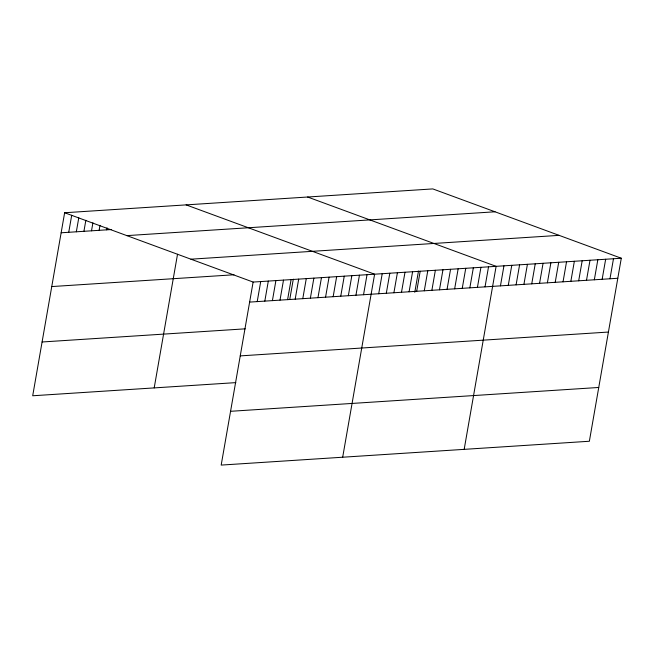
<?xml version="1.0" encoding="UTF-8"?>
<svg xmlns="http://www.w3.org/2000/svg" width="654" height="654" viewBox="0 0 654 654"><rect width="100%" height="100%" fill="white"/><g stroke="black" fill="none" stroke-linecap="round" stroke-linejoin="round"><path stroke-width="0.98" d="M621.3 258.232L253.123 282.062L221.183 465.084L589.36 441.254L621.3 258.232L432.817 188.916L64.64 212.746L32.7 395.768L235.832 382.623M68.735 232.293L71.711 215.264M76.33 231.802L78.782 217.774M83.925 231.312L85.846 220.292M91.519 230.821L92.917 222.801M99.114 230.331L99.988 225.319M106.708 229.84L107.06 227.837M154.197 387.904L177.52 254.259M257.218 301.608L260.717 281.572M264.813 301.118L268.312 281.081M272.407 300.627L275.906 280.591M280.002 300.137L283.501 280.1M287.596 299.646L291.095 279.61M289.755 299.475L293.303 279.152M295.191 299.156L298.69 279.119M302.786 298.665L306.276 278.62M310.372 298.167L313.871 278.13M317.967 297.676L321.466 277.639M325.561 297.186L329.06 277.149M333.156 296.695L336.655 276.658M340.75 296.205L344.249 276.168M348.345 295.714L351.844 275.677M355.94 295.224L359.438 275.187M363.534 294.733L367.025 274.688M342.68 457.22L374.619 274.198L186.137 204.882M378.715 293.744L382.214 273.707M386.31 293.254L389.809 273.217M393.904 292.763L397.403 272.726M401.499 292.273L404.998 272.236M409.093 291.782L412.592 271.745M414.775 292.289L418.486 271.05M416.688 291.292L420.187 271.255M424.283 290.801L427.781 270.756M431.877 290.302L435.368 270.266M439.472 289.812L442.962 269.775M447.058 289.321L450.557 269.284M454.653 288.831L458.152 268.794M462.247 288.34L465.746 268.303M469.842 287.85L473.341 267.813M477.436 287.359L480.935 267.322M485.031 286.869L488.53 266.824M464.176 449.355L496.116 266.333L307.642 197.018M500.449 285.872L503.948 265.826M508.272 285.365L511.771 265.32M516.096 284.858L519.595 264.813M523.919 284.351L527.418 264.314M531.743 283.844L535.242 263.807M539.566 283.337L543.065 263.3M547.39 282.83L550.889 262.794M555.213 282.324L558.712 262.287M563.037 281.817L566.536 261.78M570.86 281.31L574.359 261.273M578.684 280.803L582.183 260.766M586.507 280.296L590.006 260.259M594.331 279.789L597.83 259.752M602.154 279.283L605.653 259.246M609.978 278.776L613.477 258.739M61.141 232.783L111.45 229.529M126.843 235.62L495.021 211.79M190.927 259.188L559.105 235.358M51.756 286.566L234.001 274.77M249.624 302.099L617.801 278.269M42.085 341.985L245.217 328.831M240.239 355.89L608.416 332.052M230.568 411.301L598.745 387.47M64.64 212.746L253.123 282.062"/></g></svg>
